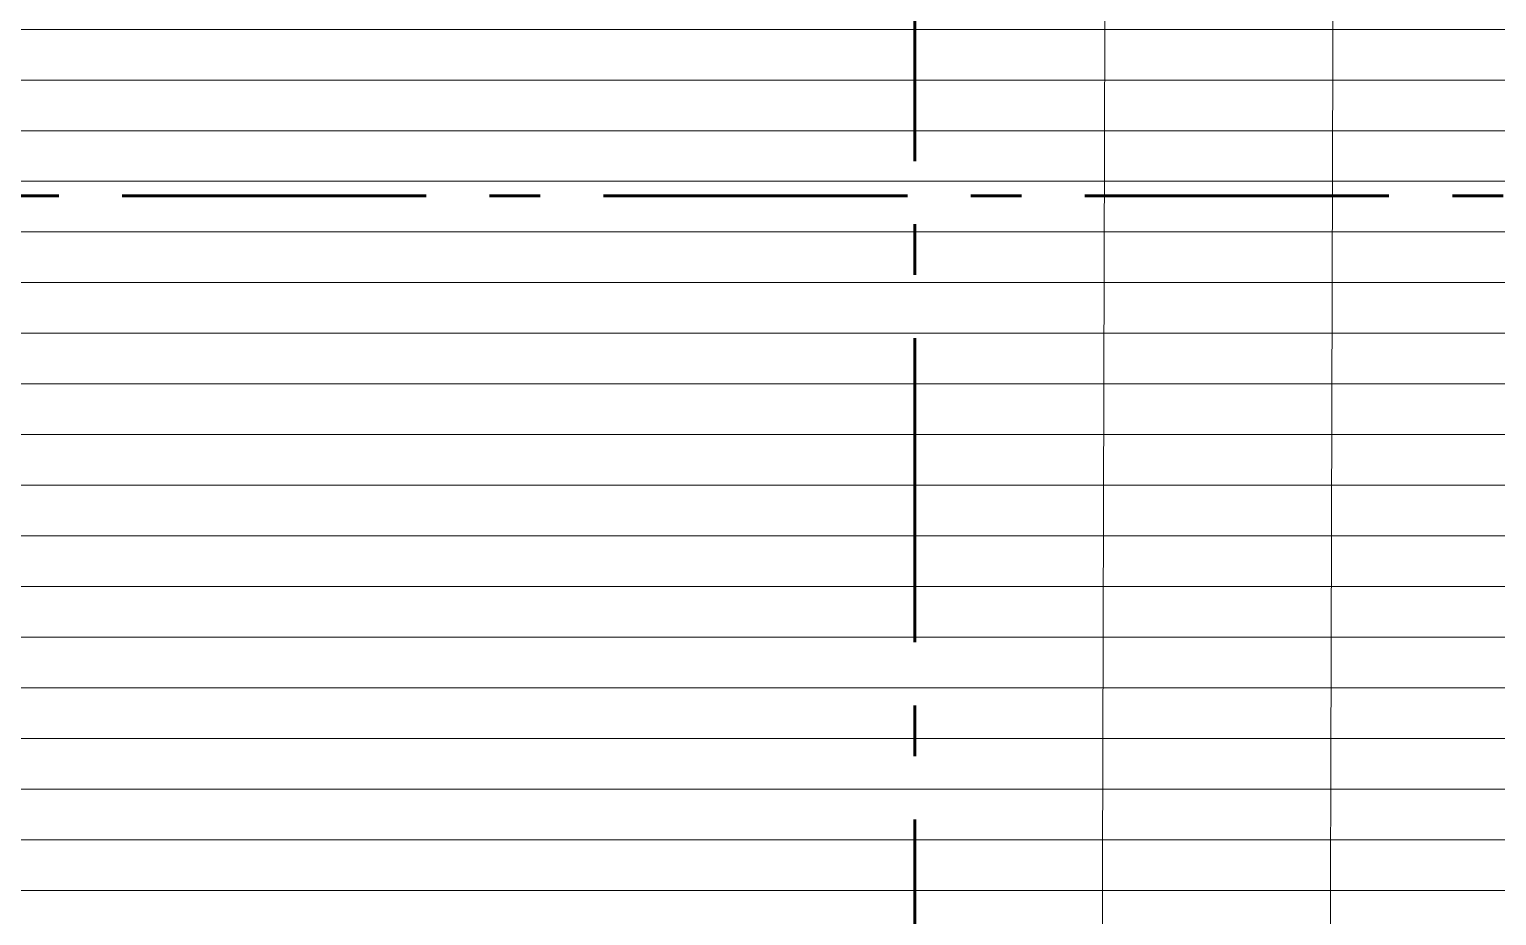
# Model space of a CAD drawing. Header units: metres. Extents: x 48 to 635, y -15 to 39.
# Drawn here: x 62.597 to 65.493, y 8.805 to 10.555 of the extents above; entities that cross this region are included whole.
import ezdxf

# ---------------------------------------------------------------- set-up
doc = ezdxf.new("R2010")
doc.units = ezdxf.units.M
doc.header["$MEASUREMENT"] = 0
doc.linetypes.add('Linea punta', pattern=[0.85, 0.6, -0.125, 0, -0.125])
doc.linetypes.add('Wipeout_Contour', pattern=[1, 0, -1])
for name, color, linetype in [('Marker - Section', 7, 'Continuous'), ('Shell - Roof', 7, 'Continuous'), ('Structural - Bearing', 7, 'Continuous')]:
    doc.layers.add(name, color=color, linetype=linetype)

# ---------------------------------------------------------------- blocks, each defined once
blk = doc.blocks.new('*X19')
at = {"layer": 'Shell - Roof', "color": 23, "linetype": 'Continuous', "lineweight": 13, "true_color": 0xbf8080}
for p, q in [((62.7844, 10.5551), (62.5382, 10.5551)), ((62.7844, 10.5551), (62.5382, 10.5551)), ((63.0306, 10.5551), (62.7844, 10.5551)), ((63.0306, 10.5551), (62.7844, 10.5551)), ((63.2768, 10.5551), (63.0306, 10.5551)), ((63.2768, 10.5551), (63.0306, 10.5551)), ((63.523, 10.5551), (63.2768, 10.5551)), ((63.523, 10.5551), (63.2768, 10.5551)), ((63.7692, 10.5551), (63.523, 10.5551)), ((63.7692, 10.5551), (63.523, 10.5551)), ((64.0154, 10.5551), (63.7692, 10.5551)), ((64.0154, 10.5551), (63.7692, 10.5551)), ((64.2616, 10.5551), (64.0154, 10.5551)), ((64.2616, 10.5551), (64.0154, 10.5551)), ((64.5078, 10.5551), (64.2616, 10.5551)), ((64.5078, 10.5551), (64.2616, 10.5551)), ((64.754, 10.5551), (64.5078, 10.5551)), ((64.754, 10.5551), (64.5078, 10.5551)), ((65.0002, 10.5551), (64.754, 10.5551)), ((65.0002, 10.5551), (64.754, 10.5551)), ((65.2464, 10.5551), (65.0002, 10.5551)), ((65.2464, 10.5551), (65.0002, 10.5551)), ((65.4926, 10.5551), (65.2464, 10.5551)), ((65.4926, 10.5551), (65.2464, 10.5551)), ((65.7388, 10.5551), (65.4926, 10.5551)), ((65.7388, 10.5551), (65.4926, 10.5551)), ((62.7844, 10.4551), (62.5382, 10.4551)), ((62.7844, 10.4551), (62.5382, 10.4551)), ((63.0306, 10.4551), (62.7844, 10.4551)), ((63.0306, 10.4551), (62.7844, 10.4551)), ((63.2768, 10.4551), (63.0306, 10.4551)), ((63.2768, 10.4551), (63.0306, 10.4551)), ((63.523, 10.4551), (63.2768, 10.4551)), ((63.523, 10.4551), (63.2768, 10.4551)), ((63.7692, 10.4551), (63.523, 10.4551)), ((63.7692, 10.4551), (63.523, 10.4551)), ((64.0154, 10.4551), (63.7692, 10.4551)), ((64.0154, 10.4551), (63.7692, 10.4551)), ((64.2616, 10.4551), (64.0154, 10.4551)), ((64.2616, 10.4551), (64.0154, 10.4551)), ((64.5078, 10.4551), (64.2616, 10.4551)), ((64.5078, 10.4551), (64.2616, 10.4551)), ((64.754, 10.4551), (64.5078, 10.4551)), ((64.754, 10.4551), (64.5078, 10.4551)), ((65.0002, 10.4551), (64.754, 10.4551)), ((65.0002, 10.4551), (64.754, 10.4551)), ((65.2464, 10.4551), (65.0002, 10.4551)), ((65.2464, 10.4551), (65.0002, 10.4551)), ((65.4926, 10.4551), (65.2464, 10.4551)), ((65.4926, 10.4551), (65.2464, 10.4551)), ((65.7388, 10.4551), (65.4926, 10.4551)), ((65.7388, 10.4551), (65.4926, 10.4551)), ((62.7844, 10.3551), (62.5382, 10.3551)), ((62.7844, 10.3551), (62.5382, 10.3551)), ((63.0306, 10.3551), (62.7844, 10.3551)), ((63.0306, 10.3551), (62.7844, 10.3551)), ((63.2768, 10.3551), (63.0306, 10.3551)), ((63.2768, 10.3551), (63.0306, 10.3551)), ((63.523, 10.3551), (63.2768, 10.3551)), ((63.523, 10.3551), (63.2768, 10.3551)), ((63.7692, 10.3551), (63.523, 10.3551)), ((63.7692, 10.3551), (63.523, 10.3551)), ((64.0154, 10.3551), (63.7692, 10.3551)), ((64.0154, 10.3551), (63.7692, 10.3551)), ((64.2616, 10.3551), (64.0154, 10.3551)), ((64.2616, 10.3551), (64.0154, 10.3551)), ((64.5078, 10.3551), (64.2616, 10.3551)), ((64.5078, 10.3551), (64.2616, 10.3551)), ((64.754, 10.3551), (64.5078, 10.3551)), ((64.754, 10.3551), (64.5078, 10.3551)), ((65.0002, 10.3551), (64.754, 10.3551)), ((65.0002, 10.3551), (64.754, 10.3551)), ((65.2464, 10.3551), (65.0002, 10.3551)), ((65.2464, 10.3551), (65.0002, 10.3551)), ((65.4926, 10.3551), (65.2464, 10.3551)), ((65.4926, 10.3551), (65.2464, 10.3551)), ((65.7388, 10.3551), (65.4926, 10.3551)), ((65.7388, 10.3551), (65.4926, 10.3551)), ((62.7844, 10.2551), (62.5382, 10.2551)), ((62.7844, 10.2551), (62.5382, 10.2551)), ((63.0306, 10.2551), (62.7844, 10.2551)), ((63.0306, 10.2551), (62.7844, 10.2551)), ((63.2768, 10.2551), (63.0306, 10.2551)), ((63.2768, 10.2551), (63.0306, 10.2551)), ((63.523, 10.2551), (63.2768, 10.2551)), ((63.523, 10.2551), (63.2768, 10.2551)), ((63.7692, 10.2551), (63.523, 10.2551)), ((63.7692, 10.2551), (63.523, 10.2551)), ((64.0154, 10.2551), (63.7692, 10.2551)), ((64.0154, 10.2551), (63.7692, 10.2551)), ((64.2616, 10.2551), (64.0154, 10.2551)), ((64.2616, 10.2551), (64.0154, 10.2551)), ((64.5078, 10.2551), (64.2616, 10.2551)), ((64.5078, 10.2551), (64.2616, 10.2551)), ((64.754, 10.2551), (64.5078, 10.2551)), ((64.754, 10.2551), (64.5078, 10.2551)), ((65.0002, 10.2551), (64.754, 10.2551)), ((65.0002, 10.2551), (64.754, 10.2551)), ((65.2464, 10.2551), (65.0002, 10.2551)), ((65.2464, 10.2551), (65.0002, 10.2551)), ((65.4926, 10.2551), (65.2464, 10.2551)), ((65.4926, 10.2551), (65.2464, 10.2551)), ((65.7388, 10.2551), (65.4926, 10.2551)), ((65.7388, 10.2551), (65.4926, 10.2551)), ((62.7844, 10.1551), (62.5382, 10.1551)), ((62.7844, 10.1551), (62.5382, 10.1551)), ((63.0306, 10.1551), (62.7844, 10.1551)), ((63.0306, 10.1551), (62.7844, 10.1551)), ((63.2768, 10.1551), (63.0306, 10.1551)), ((63.2768, 10.1551), (63.0306, 10.1551)), ((63.523, 10.1551), (63.2768, 10.1551)), ((63.523, 10.1551), (63.2768, 10.1551)), ((63.7692, 10.1551), (63.523, 10.1551)), ((63.7692, 10.1551), (63.523, 10.1551)), ((64.0154, 10.1551), (63.7692, 10.1551)), ((64.0154, 10.1551), (63.7692, 10.1551)), ((64.2616, 10.1551), (64.0154, 10.1551)), ((64.2616, 10.1551), (64.0154, 10.1551)), ((64.5078, 10.1551), (64.2616, 10.1551)), ((64.5078, 10.1551), (64.2616, 10.1551)), ((64.754, 10.1551), (64.5078, 10.1551)), ((64.754, 10.1551), (64.5078, 10.1551)), ((65.0002, 10.1551), (64.754, 10.1551)), ((65.0002, 10.1551), (64.754, 10.1551)), ((65.2464, 10.1551), (65.0002, 10.1551)), ((65.2464, 10.1551), (65.0002, 10.1551)), ((65.4926, 10.1551), (65.2464, 10.1551)), ((65.4926, 10.1551), (65.2464, 10.1551)), ((65.7388, 10.1551), (65.4926, 10.1551)), ((65.7388, 10.1551), (65.4926, 10.1551)), ((62.7844, 10.0551), (62.5382, 10.0551)), ((62.7844, 10.0551), (62.5382, 10.0551)), ((63.0306, 10.0551), (62.7844, 10.0551)), ((63.0306, 10.0551), (62.7844, 10.0551)), ((63.2768, 10.0551), (63.0306, 10.0551)), ((63.2768, 10.0551), (63.0306, 10.0551)), ((63.523, 10.0551), (63.2768, 10.0551)), ((63.523, 10.0551), (63.2768, 10.0551)), ((63.7692, 10.0551), (63.523, 10.0551)), ((63.7692, 10.0551), (63.523, 10.0551)), ((64.0154, 10.0551), (63.7692, 10.0551)), ((64.0154, 10.0551), (63.7692, 10.0551)), ((64.2616, 10.0551), (64.0154, 10.0551)), ((64.2616, 10.0551), (64.0154, 10.0551)), ((64.5078, 10.0551), (64.2616, 10.0551)), ((64.5078, 10.0551), (64.2616, 10.0551)), ((64.754, 10.0551), (64.5078, 10.0551)), ((64.754, 10.0551), (64.5078, 10.0551)), ((65.0002, 10.0551), (64.754, 10.0551)), ((65.0002, 10.0551), (64.754, 10.0551)), ((65.2464, 10.0551), (65.0002, 10.0551)), ((65.2464, 10.0551), (65.0002, 10.0551)), ((65.4926, 10.0551), (65.2464, 10.0551)), ((65.4926, 10.0551), (65.2464, 10.0551)), ((65.7388, 10.0551), (65.4926, 10.0551)), ((65.7388, 10.0551), (65.4926, 10.0551)), ((62.7844, 9.9551), (62.5382, 9.9551)), ((62.7844, 9.9551), (62.5382, 9.9551)), ((63.0306, 9.9551), (62.7844, 9.9551)), ((63.0306, 9.9551), (62.7844, 9.9551)), ((63.2768, 9.9551), (63.0306, 9.9551)), ((63.2768, 9.9551), (63.0306, 9.9551)), ((63.523, 9.9551), (63.2768, 9.9551)), ((63.523, 9.9551), (63.2768, 9.9551)), ((63.7692, 9.9551), (63.523, 9.9551)), ((63.7692, 9.9551), (63.523, 9.9551)), ((64.0154, 9.9551), (63.7692, 9.9551)), ((64.0154, 9.9551), (63.7692, 9.9551)), ((64.2616, 9.9551), (64.0154, 9.9551)), ((64.2616, 9.9551), (64.0154, 9.9551)), ((64.5078, 9.9551), (64.2616, 9.9551)), ((64.5078, 9.9551), (64.2616, 9.9551)), ((64.754, 9.9551), (64.5078, 9.9551)), ((64.754, 9.9551), (64.5078, 9.9551)), ((65.0002, 9.9551), (64.754, 9.9551)), ((65.0002, 9.9551), (64.754, 9.9551)), ((65.2464, 9.9551), (65.0002, 9.9551)), ((65.2464, 9.9551), (65.0002, 9.9551)), ((65.4926, 9.9551), (65.2464, 9.9551)), ((65.4926, 9.9551), (65.2464, 9.9551)), ((65.7388, 9.9551), (65.4926, 9.9551)), ((65.7388, 9.9551), (65.4926, 9.9551)), ((62.7844, 9.8551), (62.5382, 9.8551)), ((62.7844, 9.8551), (62.5382, 9.8551)), ((63.0306, 9.8551), (62.7844, 9.8551)), ((63.0306, 9.8551), (62.7844, 9.8551)), ((63.2768, 9.8551), (63.0306, 9.8551)), ((63.2768, 9.8551), (63.0306, 9.8551)), ((63.523, 9.8551), (63.2768, 9.8551)), ((63.523, 9.8551), (63.2768, 9.8551)), ((63.7692, 9.8551), (63.523, 9.8551)), ((63.7692, 9.8551), (63.523, 9.8551)), ((64.0154, 9.8551), (63.7692, 9.8551)), ((64.0154, 9.8551), (63.7692, 9.8551)), ((64.2616, 9.8551), (64.0154, 9.8551)), ((64.2616, 9.8551), (64.0154, 9.8551)), ((64.5078, 9.8551), (64.2616, 9.8551)), ((64.5078, 9.8551), (64.2616, 9.8551)), ((64.754, 9.8551), (64.5078, 9.8551)), ((64.754, 9.8551), (64.5078, 9.8551)), ((65.0002, 9.8551), (64.754, 9.8551)), ((65.0002, 9.8551), (64.754, 9.8551)), ((65.2464, 9.8551), (65.0002, 9.8551)), ((65.2464, 9.8551), (65.0002, 9.8551)), ((65.4926, 9.8551), (65.2464, 9.8551)), ((65.4926, 9.8551), (65.2464, 9.8551)), ((65.7388, 9.8551), (65.4926, 9.8551)), ((65.7388, 9.8551), (65.4926, 9.8551)), ((62.7844, 9.7551), (62.5382, 9.7551)), ((62.7844, 9.7551), (62.5382, 9.7551)), ((63.0306, 9.7551), (62.7844, 9.7551)), ((63.0306, 9.7551), (62.7844, 9.7551)), ((63.2768, 9.7551), (63.0306, 9.7551)), ((63.2768, 9.7551), (63.0306, 9.7551)), ((63.523, 9.7551), (63.2768, 9.7551)), ((63.523, 9.7551), (63.2768, 9.7551)), ((63.7692, 9.7551), (63.523, 9.7551)), ((63.7692, 9.7551), (63.523, 9.7551)), ((64.0154, 9.7551), (63.7692, 9.7551)), ((64.0154, 9.7551), (63.7692, 9.7551)), ((64.2616, 9.7551), (64.0154, 9.7551)), ((64.2616, 9.7551), (64.0154, 9.7551)), ((64.5078, 9.7551), (64.2616, 9.7551)), ((64.5078, 9.7551), (64.2616, 9.7551)), ((64.754, 9.7551), (64.5078, 9.7551)), ((64.754, 9.7551), (64.5078, 9.7551)), ((65.0002, 9.7551), (64.754, 9.7551)), ((65.0002, 9.7551), (64.754, 9.7551)), ((65.2464, 9.7551), (65.0002, 9.7551)), ((65.2464, 9.7551), (65.0002, 9.7551)), ((65.4926, 9.7551), (65.2464, 9.7551)), ((65.4926, 9.7551), (65.2464, 9.7551)), ((65.7388, 9.7551), (65.4926, 9.7551)), ((65.7388, 9.7551), (65.4926, 9.7551)), ((62.7844, 9.6551), (62.5382, 9.6551)), ((62.7844, 9.6551), (62.5382, 9.6551)), ((63.0306, 9.6551), (62.7844, 9.6551)), ((63.0306, 9.6551), (62.7844, 9.6551)), ((63.2768, 9.6551), (63.0306, 9.6551)), ((63.2768, 9.6551), (63.0306, 9.6551)), ((63.523, 9.6551), (63.2768, 9.6551)), ((63.523, 9.6551), (63.2768, 9.6551)), ((63.7692, 9.6551), (63.523, 9.6551)), ((63.7692, 9.6551), (63.523, 9.6551)), ((64.0154, 9.6551), (63.7692, 9.6551)), ((64.0154, 9.6551), (63.7692, 9.6551)), ((64.2616, 9.6551), (64.0154, 9.6551)), ((64.2616, 9.6551), (64.0154, 9.6551)), ((64.5078, 9.6551), (64.2616, 9.6551)), ((64.5078, 9.6551), (64.2616, 9.6551)), ((64.754, 9.6551), (64.5078, 9.6551)), ((64.754, 9.6551), (64.5078, 9.6551)), ((65.0002, 9.6551), (64.754, 9.6551)), ((65.0002, 9.6551), (64.754, 9.6551)), ((65.2464, 9.6551), (65.0002, 9.6551)), ((65.2464, 9.6551), (65.0002, 9.6551)), ((65.4926, 9.6551), (65.2464, 9.6551)), ((65.4926, 9.6551), (65.2464, 9.6551)), ((65.7388, 9.6551), (65.4926, 9.6551)), ((65.7388, 9.6551), (65.4926, 9.6551)), ((62.7844, 9.5551), (62.5382, 9.5551)), ((62.7844, 9.5551), (62.5382, 9.5551)), ((63.0306, 9.5551), (62.7844, 9.5551)), ((63.0306, 9.5551), (62.7844, 9.5551)), ((63.2768, 9.5551), (63.0306, 9.5551)), ((63.2768, 9.5551), (63.0306, 9.5551)), ((63.523, 9.5551), (63.2768, 9.5551)), ((63.523, 9.5551), (63.2768, 9.5551)), ((63.7692, 9.5551), (63.523, 9.5551)), ((63.7692, 9.5551), (63.523, 9.5551)), ((64.0154, 9.5551), (63.7692, 9.5551)), ((64.0154, 9.5551), (63.7692, 9.5551)), ((64.2616, 9.5551), (64.0154, 9.5551)), ((64.2616, 9.5551), (64.0154, 9.5551)), ((64.5078, 9.5551), (64.2616, 9.5551)), ((64.5078, 9.5551), (64.2616, 9.5551)), ((64.754, 9.5551), (64.5078, 9.5551)), ((64.754, 9.5551), (64.5078, 9.5551)), ((65.0002, 9.5551), (64.754, 9.5551)), ((65.0002, 9.5551), (64.754, 9.5551)), ((65.2464, 9.5551), (65.0002, 9.5551)), ((65.2464, 9.5551), (65.0002, 9.5551)), ((65.4926, 9.5551), (65.2464, 9.5551)), ((65.4926, 9.5551), (65.2464, 9.5551)), ((65.7388, 9.5551), (65.4926, 9.5551)), ((65.7388, 9.5551), (65.4926, 9.5551)), ((62.7844, 9.4551), (62.5382, 9.4551)), ((62.7844, 9.4551), (62.5382, 9.4551)), ((63.0306, 9.4551), (62.7844, 9.4551)), ((63.0306, 9.4551), (62.7844, 9.4551)), ((63.2768, 9.4551), (63.0306, 9.4551)), ((63.2768, 9.4551), (63.0306, 9.4551)), ((63.523, 9.4551), (63.2768, 9.4551)), ((63.523, 9.4551), (63.2768, 9.4551)), ((63.7692, 9.4551), (63.523, 9.4551)), ((63.7692, 9.4551), (63.523, 9.4551)), ((64.0154, 9.4551), (63.7692, 9.4551)), ((64.0154, 9.4551), (63.7692, 9.4551)), ((64.2616, 9.4551), (64.0154, 9.4551)), ((64.2616, 9.4551), (64.0154, 9.4551)), ((64.5078, 9.4551), (64.2616, 9.4551)), ((64.5078, 9.4551), (64.2616, 9.4551)), ((64.754, 9.4551), (64.5078, 9.4551)), ((64.754, 9.4551), (64.5078, 9.4551)), ((65.0002, 9.4551), (64.754, 9.4551)), ((65.0002, 9.4551), (64.754, 9.4551)), ((65.2464, 9.4551), (65.0002, 9.4551)), ((65.2464, 9.4551), (65.0002, 9.4551)), ((65.4926, 9.4551), (65.2464, 9.4551)), ((65.4926, 9.4551), (65.2464, 9.4551)), ((65.7388, 9.4551), (65.4926, 9.4551)), ((65.7388, 9.4551), (65.4926, 9.4551)), ((62.7844, 9.3551), (62.5382, 9.3551)), ((62.7844, 9.3551), (62.5382, 9.3551)), ((63.0306, 9.3551), (62.7844, 9.3551)), ((63.0306, 9.3551), (62.7844, 9.3551)), ((63.2768, 9.3551), (63.0306, 9.3551)), ((63.2768, 9.3551), (63.0306, 9.3551)), ((63.523, 9.3551), (63.2768, 9.3551)), ((63.523, 9.3551), (63.2768, 9.3551)), ((63.7692, 9.3551), (63.523, 9.3551)), ((63.7692, 9.3551), (63.523, 9.3551)), ((64.0154, 9.3551), (63.7692, 9.3551)), ((64.0154, 9.3551), (63.7692, 9.3551)), ((64.2616, 9.3551), (64.0154, 9.3551)), ((64.2616, 9.3551), (64.0154, 9.3551)), ((64.5078, 9.3551), (64.2616, 9.3551)), ((64.5078, 9.3551), (64.2616, 9.3551)), ((64.754, 9.3551), (64.5078, 9.3551)), ((64.754, 9.3551), (64.5078, 9.3551)), ((65.0002, 9.3551), (64.754, 9.3551)), ((65.0002, 9.3551), (64.754, 9.3551)), ((65.2464, 9.3551), (65.0002, 9.3551)), ((65.2464, 9.3551), (65.0002, 9.3551)), ((65.4926, 9.3551), (65.2464, 9.3551)), ((65.4926, 9.3551), (65.2464, 9.3551)), ((65.7388, 9.3551), (65.4926, 9.3551)), ((65.7388, 9.3551), (65.4926, 9.3551)), ((62.7844, 9.2551), (62.5382, 9.2551)), ((62.7844, 9.2551), (62.5382, 9.2551)), ((63.0306, 9.2551), (62.7844, 9.2551)), ((63.0306, 9.2551), (62.7844, 9.2551)), ((63.2768, 9.2551), (63.0306, 9.2551)), ((63.2768, 9.2551), (63.0306, 9.2551)), ((63.523, 9.2551), (63.2768, 9.2551)), ((63.523, 9.2551), (63.2768, 9.2551)), ((63.7692, 9.2551), (63.523, 9.2551)), ((63.7692, 9.2551), (63.523, 9.2551)), ((64.0154, 9.2551), (63.7692, 9.2551)), ((64.0154, 9.2551), (63.7692, 9.2551)), ((64.2616, 9.2551), (64.0154, 9.2551)), ((64.2616, 9.2551), (64.0154, 9.2551)), ((64.5078, 9.2551), (64.2616, 9.2551)), ((64.5078, 9.2551), (64.2616, 9.2551)), ((64.754, 9.2551), (64.5078, 9.2551)), ((64.754, 9.2551), (64.5078, 9.2551)), ((65.0002, 9.2551), (64.754, 9.2551)), ((65.0002, 9.2551), (64.754, 9.2551)), ((65.2464, 9.2551), (65.0002, 9.2551)), ((65.2464, 9.2551), (65.0002, 9.2551)), ((65.4926, 9.2551), (65.2464, 9.2551)), ((65.4926, 9.2551), (65.2464, 9.2551)), ((65.7388, 9.2551), (65.4926, 9.2551)), ((65.7388, 9.2551), (65.4926, 9.2551)), ((62.7844, 9.1551), (62.5382, 9.1551)), ((62.7844, 9.1551), (62.5382, 9.1551)), ((63.0306, 9.1551), (62.7844, 9.1551)), ((63.0306, 9.1551), (62.7844, 9.1551)), ((63.2768, 9.1551), (63.0306, 9.1551)), ((63.2768, 9.1551), (63.0306, 9.1551)), ((63.523, 9.1551), (63.2768, 9.1551)), ((63.523, 9.1551), (63.2768, 9.1551)), ((63.7692, 9.1551), (63.523, 9.1551)), ((63.7692, 9.1551), (63.523, 9.1551)), ((64.0154, 9.1551), (63.7692, 9.1551)), ((64.0154, 9.1551), (63.7692, 9.1551)), ((64.2616, 9.1551), (64.0154, 9.1551)), ((64.2616, 9.1551), (64.0154, 9.1551)), ((64.5078, 9.1551), (64.2616, 9.1551)), ((64.5078, 9.1551), (64.2616, 9.1551)), ((64.754, 9.1551), (64.5078, 9.1551)), ((64.754, 9.1551), (64.5078, 9.1551)), ((65.0002, 9.1551), (64.754, 9.1551)), ((65.0002, 9.1551), (64.754, 9.1551)), ((65.2464, 9.1551), (65.0002, 9.1551)), ((65.2464, 9.1551), (65.0002, 9.1551)), ((65.4926, 9.1551), (65.2464, 9.1551)), ((65.4926, 9.1551), (65.2464, 9.1551)), ((65.7388, 9.1551), (65.4926, 9.1551)), ((65.7388, 9.1551), (65.4926, 9.1551)), ((62.7844, 9.0551), (62.5382, 9.0551)), ((62.7844, 9.0551), (62.5382, 9.0551)), ((63.0306, 9.0551), (62.7844, 9.0551)), ((63.0306, 9.0551), (62.7844, 9.0551)), ((63.2768, 9.0551), (63.0306, 9.0551)), ((63.2768, 9.0551), (63.0306, 9.0551)), ((63.523, 9.0551), (63.2768, 9.0551)), ((63.523, 9.0551), (63.2768, 9.0551)), ((63.7692, 9.0551), (63.523, 9.0551)), ((63.7692, 9.0551), (63.523, 9.0551)), ((64.0154, 9.0551), (63.7692, 9.0551)), ((64.0154, 9.0551), (63.7692, 9.0551)), ((64.2616, 9.0551), (64.0154, 9.0551)), ((64.2616, 9.0551), (64.0154, 9.0551)), ((64.5078, 9.0551), (64.2616, 9.0551)), ((64.5078, 9.0551), (64.2616, 9.0551)), ((64.754, 9.0551), (64.5078, 9.0551)), ((64.754, 9.0551), (64.5078, 9.0551)), ((65.0002, 9.0551), (64.754, 9.0551)), ((65.0002, 9.0551), (64.754, 9.0551)), ((65.2464, 9.0551), (65.0002, 9.0551)), ((65.2464, 9.0551), (65.0002, 9.0551)), ((65.4926, 9.0551), (65.2464, 9.0551)), ((65.4926, 9.0551), (65.2464, 9.0551)), ((65.7388, 9.0551), (65.4926, 9.0551)), ((65.7388, 9.0551), (65.4926, 9.0551)), ((62.7844, 8.9551), (62.5382, 8.9551)), ((62.7844, 8.9551), (62.5382, 8.9551)), ((63.0306, 8.9551), (62.7844, 8.9551)), ((63.0306, 8.9551), (62.7844, 8.9551)), ((63.2768, 8.9551), (63.0306, 8.9551)), ((63.2768, 8.9551), (63.0306, 8.9551)), ((63.523, 8.9551), (63.2768, 8.9551)), ((63.523, 8.9551), (63.2768, 8.9551)), ((63.7692, 8.9551), (63.523, 8.9551)), ((63.7692, 8.9551), (63.523, 8.9551)), ((64.0154, 8.9551), (63.7692, 8.9551)), ((64.0154, 8.9551), (63.7692, 8.9551)), ((64.2616, 8.9551), (64.0154, 8.9551)), ((64.2616, 8.9551), (64.0154, 8.9551)), ((64.5078, 8.9551), (64.2616, 8.9551)), ((64.5078, 8.9551), (64.2616, 8.9551)), ((64.754, 8.9551), (64.5078, 8.9551)), ((64.754, 8.9551), (64.5078, 8.9551)), ((65.0002, 8.9551), (64.754, 8.9551)), ((65.0002, 8.9551), (64.754, 8.9551)), ((65.2464, 8.9551), (65.0002, 8.9551)), ((65.2464, 8.9551), (65.0002, 8.9551)), ((65.4926, 8.9551), (65.2464, 8.9551)), ((65.4926, 8.9551), (65.2464, 8.9551)), ((65.7388, 8.9551), (65.4926, 8.9551)), ((65.7388, 8.9551), (65.4926, 8.9551)), ((62.7844, 8.8551), (62.5382, 8.8551)), ((62.7844, 8.8551), (62.5382, 8.8551)), ((63.0306, 8.8551), (62.7844, 8.8551)), ((63.0306, 8.8551), (62.7844, 8.8551)), ((63.2768, 8.8551), (63.0306, 8.8551)), ((63.2768, 8.8551), (63.0306, 8.8551)), ((63.523, 8.8551), (63.2768, 8.8551)), ((63.523, 8.8551), (63.2768, 8.8551)), ((63.7692, 8.8551), (63.523, 8.8551)), ((63.7692, 8.8551), (63.523, 8.8551)), ((64.0154, 8.8551), (63.7692, 8.8551)), ((64.0154, 8.8551), (63.7692, 8.8551)), ((64.2616, 8.8551), (64.0154, 8.8551)), ((64.2616, 8.8551), (64.0154, 8.8551)), ((64.5078, 8.8551), (64.2616, 8.8551)), ((64.5078, 8.8551), (64.2616, 8.8551)), ((64.754, 8.8551), (64.5078, 8.8551)), ((64.754, 8.8551), (64.5078, 8.8551)), ((65.0002, 8.8551), (64.754, 8.8551)), ((65.0002, 8.8551), (64.754, 8.8551)), ((65.2464, 8.8551), (65.0002, 8.8551)), ((65.2464, 8.8551), (65.0002, 8.8551)), ((65.4926, 8.8551), (65.2464, 8.8551)), ((65.4926, 8.8551), (65.2464, 8.8551)), ((65.7388, 8.8551), (65.4926, 8.8551)), ((65.7388, 8.8551), (65.4926, 8.8551))]:
    blk.add_line(p, q, dxfattribs=at)

msp = doc.modelspace()

# ---------------------------------------------------------------- linework, layer by layer
at = {"layer": 'Marker - Section', "color": 7, "linetype": 'Linea punta', "lineweight": 60}
msp.add_line((64.3449, 23.2452), (64.3449, 5.4658), dxfattribs=at)

# ---------------------------------------------------------------- wipeouts: each hides what was drawn before it
at = {"color": 254, "linetype": 'Wipeout_Contour', "lineweight": 0, "ltscale": 263.727957}
msp.add_wipeout([(64.731, 14.7645), (64.7085, 6.4958), (65.1585, 6.5044), (65.181, 14.7584)], dxfattribs=at).dxf.layer = 'Structural - Bearing'

# ---------------------------------------------------------------- next in the draw order: linework, layer by layer
at = {"layer": 'Marker - Section', "color": 7, "linetype": 'Linea punta', "lineweight": 60}
msp.add_line((57.0802, 10.2264), (75.199, 10.2264), dxfattribs=at)
at = {"layer": 'Structural - Bearing', "color": 251, "linetype": 'Continuous', "lineweight": 20, "true_color": 0x6a6a6a, "flags": 128}
for points in [[(64.7385, 17.5236), (64.7085, 6.4958)], [(65.1585, 6.5044), (65.181, 14.7584)]]:
    msp.add_lwpolyline(points, dxfattribs=at)

# ---------------------------------------------------------------- next in the draw order: block references
at = {"layer": 'Shell - Roof', "color": 23, "linetype": 'Continuous', "lineweight": 13, "true_color": 0xbf8080}
msp.add_blockref('*X19', (0, 0), dxfattribs=at)

doc.saveas('drawing.dxf')
